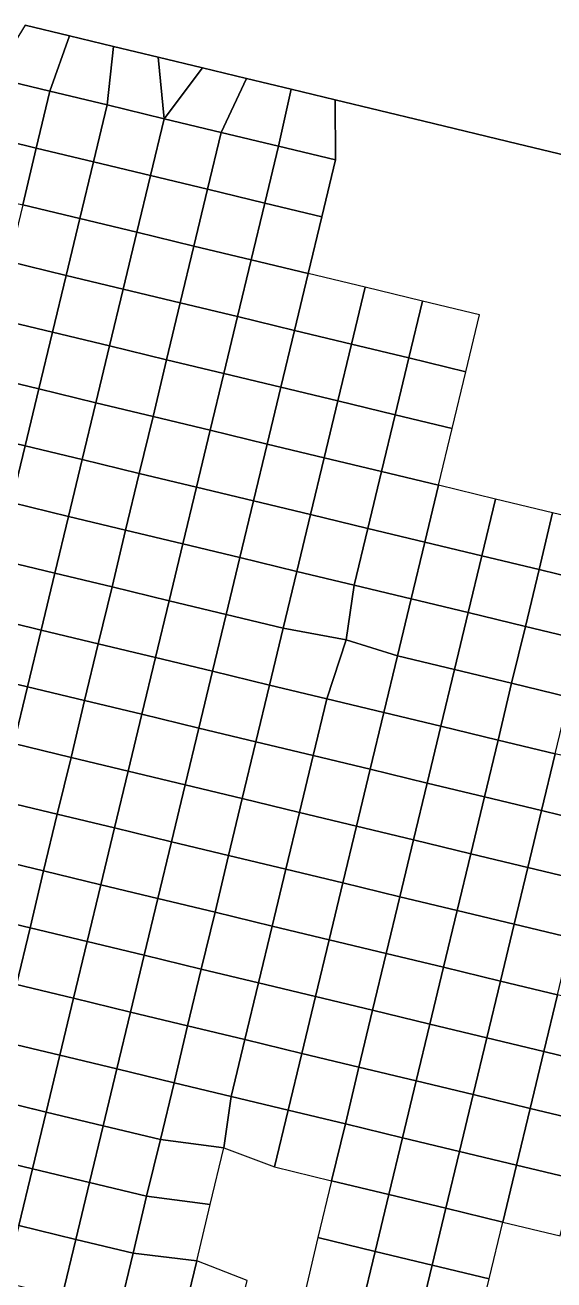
# Model space of a CAD drawing. Extents: x 0 to 37.4, y 0 to 43.4.
# Drawn here: x 17.73 to 23.2, y 28.73 to 41.69 of the extents above; entities that cross this region are included whole.
import ezdxf

# ---------------------------------------------------------------- set-up
doc = ezdxf.new("R2010")
doc.units = 0
doc.layers.get('0').update_dxf_attribs({"linetype": 'CONTINUOUS'})

msp = doc.modelspace()

# ---------------------------------------------------------------- linework, layer by layer
for p, q in [((17.594, 36.758, 6.45), (18.184, 36.616, 6.45)), ((18.184, 36.616, 6.45), (18.775, 36.474, 6.45)), ((18.775, 36.474, 6.45), (19.366, 36.331, 6.45)), ((19.366, 36.331, 6.45), (19.956, 36.189, 6.45)), ((17.453, 36.171, 6), (18.043, 36.029, 6)), ((18.043, 36.029, 6), (18.634, 35.886, 6)), ((18.634, 35.886, 6), (19.224, 35.744, 6)), ((19.224, 35.744, 6), (19.815, 35.602, 6)), ((17.362, 30.603, 6), (17.952, 30.46, 6)), ((17.952, 30.46, 6), (18.543, 30.318, 6)), ((18.543, 30.318, 6), (19.134, 30.176, 6)), ((19.134, 30.176, 6), (19.791, 30.089, 6)), ((19.791, 30.089, 3), (19.791, 30.089, 6)), ((19.791, 30.089, 6), (19.791, 30.089, 9)), ((19.791, 30.089, 6), (20.315, 29.892, 6)), ((20.315, 29.892, 6), (20.905, 29.75, 6)), ((20.905, 29.75, 6), (21.496, 29.608, 6)), ((21.496, 29.608, 6), (22.086, 29.465, 6)), ((22.086, 29.465, 6), (22.677, 29.323, 6)), ((22.677, 29.323, 6), (23.267, 29.181, 6))]:
    msp.add_line(p, q)
for points in [[(17.402, 41.152, 6.45), (17.992, 41.01, 6.45), (18.193, 41.582, 6.45), (17.735, 41.693, 6.45)], [(17.735, 41.693, 4.45), (17.735, 41.693, 5.45), (18.193, 41.582, 5.45), (18.193, 41.582, 4.45)], [(17.735, 41.693, 3.45), (17.735, 41.693, 4.45), (18.193, 41.582, 4.45), (18.193, 41.582, 3.45)], [(18.193, 41.582, 5.45), (17.735, 41.693, 5.45), (17.735, 41.693, 6.45), (18.193, 41.582, 6.45)], [(18.193, 41.582, 6.45), (17.735, 41.693, 6.45), (17.735, 41.693, 7.45), (18.193, 41.582, 7.45)], [(18.193, 41.582, 7.45), (17.735, 41.693, 7.45), (17.735, 41.693, 8.45), (18.193, 41.582, 8.45)], [(18.193, 41.582, 8.45), (17.735, 41.693, 8.45), (17.735, 41.693, 9.45), (18.193, 41.582, 9.45)], [(17.992, 41.01, 6.45), (18.583, 40.867, 6.45), (18.651, 41.472, 6.45), (18.193, 41.582, 6.45)], [(18.193, 41.582, 4.45), (18.193, 41.582, 5.45), (18.651, 41.472, 5.45), (18.651, 41.472, 4.45)], [(18.193, 41.582, 3.45), (18.193, 41.582, 4.45), (18.651, 41.472, 4.45), (18.651, 41.472, 3.45)], [(18.651, 41.472, 5.45), (18.193, 41.582, 5.45), (18.193, 41.582, 6.45), (18.651, 41.472, 6.45)], [(18.651, 41.472, 6.45), (18.193, 41.582, 6.45), (18.193, 41.582, 7.45), (18.651, 41.472, 7.45)], [(18.651, 41.472, 7.45), (18.193, 41.582, 7.45), (18.193, 41.582, 8.45), (18.651, 41.472, 8.45)], [(18.651, 41.472, 8.45), (18.193, 41.582, 8.45), (18.193, 41.582, 9.45), (18.651, 41.472, 9.45)], [(18.651, 41.472, 6.45), (18.583, 40.867, 6.45), (19.174, 40.725, 6.45), (19.11, 41.362, 6.45)], [(18.651, 41.472, 4.45), (18.651, 41.472, 5.45), (19.11, 41.362, 5.45), (19.11, 41.362, 4.45)], [(18.651, 41.472, 3.45), (18.651, 41.472, 4.45), (19.11, 41.362, 4.45), (19.11, 41.362, 3.45)], [(19.11, 41.362, 5.45), (18.651, 41.472, 5.45), (18.651, 41.472, 6.45), (19.11, 41.362, 6.45)], [(19.11, 41.362, 6.45), (18.651, 41.472, 6.45), (18.651, 41.472, 7.45), (19.11, 41.362, 7.45)], [(19.11, 41.362, 7.45), (18.651, 41.472, 7.45), (18.651, 41.472, 8.45), (19.11, 41.362, 8.45)], [(19.11, 41.362, 8.45), (18.651, 41.472, 8.45), (18.651, 41.472, 9.45), (19.11, 41.362, 9.45)], [(19.11, 41.362, 6.45), (19.174, 40.725, 6.45), (19.568, 41.251, 6.45)], [(19.11, 41.362, 4.45), (19.11, 41.362, 5.45), (19.568, 41.251, 5.45), (19.568, 41.251, 4.45)], [(19.11, 41.362, 3.45), (19.11, 41.362, 4.45), (19.568, 41.251, 4.45), (19.568, 41.251, 3.45)], [(19.568, 41.251, 5.45), (19.11, 41.362, 5.45), (19.11, 41.362, 6.45), (19.568, 41.251, 6.45)], [(19.568, 41.251, 6.45), (19.11, 41.362, 6.45), (19.11, 41.362, 7.45), (19.568, 41.251, 7.45)], [(19.568, 41.251, 7.45), (19.11, 41.362, 7.45), (19.11, 41.362, 8.45), (19.568, 41.251, 8.45)], [(19.568, 41.251, 8.45), (19.11, 41.362, 8.45), (19.11, 41.362, 9.45), (19.568, 41.251, 9.45)], [(19.174, 40.725, 6.45), (19.764, 40.583, 6.45), (20.026, 41.141, 6.45), (19.568, 41.251, 6.45)], [(19.568, 41.251, 4.45), (19.568, 41.251, 5.45), (20.026, 41.141, 5.45), (20.026, 41.141, 4.45)], [(19.568, 41.251, 3.45), (19.568, 41.251, 4.45), (20.026, 41.141, 4.45), (20.026, 41.141, 3.45)], [(20.026, 41.141, 5.45), (19.568, 41.251, 5.45), (19.568, 41.251, 6.45), (20.026, 41.141, 6.45)], [(20.026, 41.141, 6.45), (19.568, 41.251, 6.45), (19.568, 41.251, 7.45), (20.026, 41.141, 7.45)], [(20.026, 41.141, 7.45), (19.568, 41.251, 7.45), (19.568, 41.251, 8.45), (20.026, 41.141, 8.45)], [(20.026, 41.141, 8.45), (19.568, 41.251, 8.45), (19.568, 41.251, 9.45), (20.026, 41.141, 9.45)], [(17.992, 41.01, 6.45), (17.402, 41.152, 6.45), (17.261, 40.565, 6.45), (17.851, 40.422, 6.45)], [(19.764, 40.583, 6.45), (20.355, 40.441, 6.45), (20.485, 41.031, 6.45), (20.026, 41.141, 6.45)], [(20.026, 41.141, 4.45), (20.026, 41.141, 5.45), (20.485, 41.031, 5.45), (20.485, 41.031, 4.45)], [(20.026, 41.141, 3.45), (20.026, 41.141, 4.45), (20.485, 41.031, 4.45), (20.485, 41.031, 3.45)], [(20.485, 41.031, 5.45), (20.026, 41.141, 5.45), (20.026, 41.141, 6.45), (20.485, 41.031, 6.45)], [(20.485, 41.031, 6.45), (20.026, 41.141, 6.45), (20.026, 41.141, 7.45), (20.485, 41.031, 7.45)], [(20.485, 41.031, 7.45), (20.026, 41.141, 7.45), (20.026, 41.141, 8.45), (20.485, 41.031, 8.45)], [(20.485, 41.031, 8.45), (20.026, 41.141, 8.45), (20.026, 41.141, 9.45), (20.485, 41.031, 9.45)], [(18.583, 40.867, 6.45), (17.992, 41.01, 6.45), (17.851, 40.422, 6.45), (18.442, 40.28, 6.45)], [(20.355, 40.441, 6.45), (20.945, 40.299, 6.45), (20.943, 40.92, 6.45), (20.485, 41.031, 6.45)], [(20.943, 40.92, 5.45), (20.485, 41.031, 5.45), (20.943, 40.92, 6)], [(20.485, 41.031, 5.45), (20.485, 41.031, 6.45), (20.943, 40.92, 6)], [(20.943, 40.92, 6), (20.485, 41.031, 6.45), (20.943, 40.92, 6.45)], [(20.943, 40.92, 4.45), (20.485, 41.031, 4.45), (20.943, 40.92, 5)], [(20.485, 41.031, 4.45), (20.485, 41.031, 5.45), (20.943, 40.92, 5)], [(20.943, 40.92, 5), (20.485, 41.031, 5.45), (20.943, 40.92, 5.45)], [(20.943, 40.92, 3.45), (20.485, 41.031, 3.45), (20.943, 40.92, 4)], [(20.485, 41.031, 3.45), (20.485, 41.031, 4.45), (20.943, 40.92, 4)], [(20.943, 40.92, 4), (20.485, 41.031, 4.45), (20.943, 40.92, 4.45)], [(20.943, 40.92, 6.45), (20.485, 41.031, 6.45), (20.943, 40.92, 7)], [(20.485, 41.031, 6.45), (20.485, 41.031, 7.45), (20.943, 40.92, 7)], [(20.943, 40.92, 7), (20.485, 41.031, 7.45), (20.943, 40.92, 7.45)], [(20.943, 40.92, 7.45), (20.485, 41.031, 7.45), (20.943, 40.92, 8)], [(20.485, 41.031, 7.45), (20.485, 41.031, 8.45), (20.943, 40.92, 8)], [(20.943, 40.92, 8), (20.485, 41.031, 8.45), (20.943, 40.92, 8.45)], [(20.943, 40.92, 8.45), (20.485, 41.031, 8.45), (20.943, 40.92, 9)], [(20.485, 41.031, 8.45), (20.485, 41.031, 9.45), (20.943, 40.92, 9)], [(20.943, 40.92, 9), (20.485, 41.031, 9.45), (20.943, 40.92, 9.45)], [(19.174, 40.725, 6.45), (18.583, 40.867, 6.45), (18.442, 40.28, 6.45), (19.032, 40.138, 6.45)], [(21.401, 40.81, 3), (20.943, 40.92, 3), (20.943, 40.92, 3.45)], [(21.401, 40.81, 3), (20.943, 40.92, 3.45), (21.401, 40.81, 4)], [(21.401, 40.81, 4), (20.943, 40.92, 3.45), (20.943, 40.92, 4)], [(21.401, 40.81, 4), (20.943, 40.92, 4), (20.943, 40.92, 4.45)], [(21.401, 40.81, 4), (20.943, 40.92, 4.45), (21.401, 40.81, 5)], [(21.401, 40.81, 5), (20.943, 40.92, 4.45), (20.943, 40.92, 5)], [(21.401, 40.81, 5), (20.943, 40.92, 5), (20.943, 40.92, 5.45)], [(21.401, 40.81, 5), (20.943, 40.92, 5.45), (21.401, 40.81, 6)], [(21.401, 40.81, 6), (20.943, 40.92, 5.45), (20.943, 40.92, 6)], [(21.401, 40.81, 6), (20.943, 40.92, 6), (20.943, 40.92, 6.45)], [(21.401, 40.81, 7), (21.401, 40.81, 6), (20.943, 40.92, 6.45)], [(21.401, 40.81, 7), (20.943, 40.92, 6.45), (20.943, 40.92, 7)], [(21.401, 40.81, 8), (21.401, 40.81, 7), (20.943, 40.92, 7.45)], [(21.401, 40.81, 7), (20.943, 40.92, 7), (20.943, 40.92, 7.45)], [(21.401, 40.81, 8), (20.943, 40.92, 7.45), (20.943, 40.92, 8)], [(21.401, 40.81, 9), (21.401, 40.81, 8), (20.943, 40.92, 8.45)], [(21.401, 40.81, 8), (20.943, 40.92, 8), (20.943, 40.92, 8.45)], [(21.401, 40.81, 9), (20.943, 40.92, 8.45), (20.943, 40.92, 9)], [(20.945, 40.299, 6.45), (20.943, 40.92, 6.45), (20.943, 40.92, 7), (20.945, 40.299, 7.45)], [(20.945, 40.299, 7.45), (20.943, 40.92, 7), (20.943, 40.92, 7.45)], [(20.945, 40.299, 7.45), (20.943, 40.92, 7.45), (20.943, 40.92, 8), (20.945, 40.299, 8.45)], [(20.945, 40.299, 8.45), (20.943, 40.92, 8), (20.943, 40.92, 8.45)], [(20.945, 40.299, 8.45), (20.943, 40.92, 8.45), (20.943, 40.92, 9), (20.945, 40.299, 9.45)], [(20.945, 40.299, 9.45), (20.943, 40.92, 9), (20.943, 40.92, 9.45)], [(19.764, 40.583, 6.45), (19.174, 40.725, 6.45), (19.032, 40.138, 6.45), (19.623, 39.996, 6.45)], [(21.401, 40.81, 3), (21.401, 40.81, 4), (21.86, 40.7, 4), (21.86, 40.7, 3)], [(21.86, 40.7, 4), (21.401, 40.81, 4), (21.401, 40.81, 5), (21.86, 40.7, 5)], [(21.86, 40.7, 5), (21.401, 40.81, 5), (21.401, 40.81, 6), (21.86, 40.7, 6)], [(21.86, 40.7, 6), (21.401, 40.81, 6), (21.401, 40.81, 7), (21.86, 40.7, 7)], [(21.86, 40.7, 7), (21.401, 40.81, 7), (21.401, 40.81, 8), (21.86, 40.7, 8)], [(21.86, 40.7, 8), (21.401, 40.81, 8), (21.401, 40.81, 9), (21.86, 40.7, 9)], [(21.86, 40.7, 4), (21.86, 40.7, 5), (22.828, 40.467, 5), (22.828, 40.467, 4)], [(21.86, 40.7, 3), (21.86, 40.7, 4), (22.828, 40.467, 4), (22.828, 40.467, 3)], [(22.828, 40.467, 5), (21.86, 40.7, 5), (21.86, 40.7, 6), (22.828, 40.467, 6)], [(22.828, 40.467, 6), (21.86, 40.7, 6), (21.86, 40.7, 7), (22.828, 40.467, 7)], [(22.828, 40.467, 7), (21.86, 40.7, 7), (21.86, 40.7, 8), (22.828, 40.467, 8)], [(22.828, 40.467, 8), (21.86, 40.7, 8), (21.86, 40.7, 9), (22.828, 40.467, 9)], [(17.851, 40.422, 6.45), (17.261, 40.565, 6.45), (17.119, 39.977, 6.45), (17.71, 39.835, 6.45)], [(20.355, 40.441, 6.45), (19.764, 40.583, 6.45), (19.623, 39.996, 6.45), (20.213, 39.854, 6.45)], [(22.828, 40.467, 4), (22.828, 40.467, 5), (23.849, 40.221, 5), (23.849, 40.221, 4)], [(22.828, 40.467, 3), (22.828, 40.467, 4), (23.849, 40.221, 4), (23.849, 40.221, 3)], [(23.849, 40.221, 5), (22.828, 40.467, 5), (22.828, 40.467, 6), (23.849, 40.221, 6)], [(23.849, 40.221, 6), (22.828, 40.467, 6), (22.828, 40.467, 7), (23.849, 40.221, 7)], [(23.849, 40.221, 7), (22.828, 40.467, 7), (22.828, 40.467, 8), (23.849, 40.221, 8)], [(23.849, 40.221, 8), (22.828, 40.467, 8), (22.828, 40.467, 9), (23.849, 40.221, 9)], [(18.442, 40.28, 6.45), (17.851, 40.422, 6.45), (17.71, 39.835, 6.45), (18.3, 39.693, 6.45)], [(20.945, 40.299, 6.45), (20.355, 40.441, 6.45), (20.213, 39.854, 6.45), (20.804, 39.712, 6.45)], [(19.032, 40.138, 6.45), (18.442, 40.28, 6.45), (18.3, 39.693, 6.45), (18.891, 39.551, 6.45)], [(20.804, 39.712, 6.45), (20.804, 39.712, 7.45), (20.945, 40.299, 7.45), (20.945, 40.299, 6.45)], [(20.804, 39.712, 7.45), (20.804, 39.712, 8.45), (20.945, 40.299, 8.45), (20.945, 40.299, 7.45)], [(20.804, 39.712, 8.45), (20.804, 39.712, 9.45), (20.945, 40.299, 9.45), (20.945, 40.299, 8.45)], [(20.945, 40.299, 3), (20.804, 39.712, 3), (20.804, 39.712, 4), (20.945, 40.299, 4)], [(20.945, 40.299, 4), (20.804, 39.712, 4), (20.804, 39.712, 5), (20.945, 40.299, 5)], [(20.945, 40.299, 5), (20.804, 39.712, 5), (20.804, 39.712, 6), (20.945, 40.299, 6)], [(20.945, 40.299, 6), (20.804, 39.712, 6), (20.804, 39.712, 6.45), (20.945, 40.299, 6.45)], [(19.623, 39.996, 6.45), (19.032, 40.138, 6.45), (18.891, 39.551, 6.45), (19.481, 39.409, 6.45)], [(20.213, 39.854, 6.45), (19.623, 39.996, 6.45), (19.481, 39.409, 6.45), (20.072, 39.267, 6.45)], [(18.3, 39.693, 6.45), (17.71, 39.835, 6.45), (17.569, 39.248, 6.45), (18.159, 39.106, 6.45)], [(20.804, 39.712, 6.45), (20.213, 39.854, 6.45), (20.072, 39.267, 6.45), (20.663, 39.125, 6.45)], [(18.891, 39.551, 6.45), (18.3, 39.693, 6.45), (18.159, 39.106, 6.45), (18.75, 38.964, 6.45)], [(20.663, 39.125, 6.45), (20.663, 39.125, 7.45), (20.804, 39.712, 7.45), (20.804, 39.712, 6.45)], [(20.663, 39.125, 7.45), (20.663, 39.125, 8.45), (20.804, 39.712, 8.45), (20.804, 39.712, 7.45)], [(20.663, 39.125, 8.45), (20.663, 39.125, 9.45), (20.804, 39.712, 9.45), (20.804, 39.712, 8.45)], [(20.663, 39.125, 3), (20.663, 39.125, 4), (20.804, 39.712, 4), (20.804, 39.712, 3)], [(20.663, 39.125, 4), (20.663, 39.125, 5), (20.804, 39.712, 5), (20.804, 39.712, 4)], [(20.663, 39.125, 5), (20.663, 39.125, 6), (20.804, 39.712, 6), (20.804, 39.712, 5)], [(20.663, 39.125, 6), (20.663, 39.125, 6.45), (20.804, 39.712, 6.45), (20.804, 39.712, 6)], [(19.481, 39.409, 6.45), (18.891, 39.551, 6.45), (18.75, 38.964, 6.45), (19.34, 38.822, 6.45)], [(20.072, 39.267, 6.45), (19.481, 39.409, 6.45), (19.34, 38.822, 6.45), (19.931, 38.68, 6.45)], [(18.159, 39.106, 6.45), (17.569, 39.248, 6.45), (17.427, 38.661, 6.45), (18.018, 38.519, 6.45)], [(20.663, 39.125, 6.45), (20.072, 39.267, 6.45), (19.931, 38.68, 6.45), (20.521, 38.538, 6.45)], [(18.75, 38.964, 6.45), (18.159, 39.106, 6.45), (18.018, 38.519, 6.45), (18.608, 38.377, 6.45)], [(21.253, 38.983, 6), (20.663, 39.125, 6), (20.521, 38.538, 6), (21.112, 38.395, 6)], [(20.521, 38.538, 6.45), (20.521, 38.538, 7.45), (20.663, 39.125, 7.45), (20.663, 39.125, 6.45)], [(20.521, 38.538, 7.45), (20.521, 38.538, 8.45), (20.663, 39.125, 8.45), (20.663, 39.125, 7.45)], [(20.521, 38.538, 8.45), (20.521, 38.538, 9.45), (20.663, 39.125, 9.45), (20.663, 39.125, 8.45)], [(20.521, 38.538, 3), (20.521, 38.538, 4), (20.663, 39.125, 4), (20.663, 39.125, 3)], [(20.521, 38.538, 4), (20.521, 38.538, 5), (20.663, 39.125, 5), (20.663, 39.125, 4)], [(20.521, 38.538, 5), (20.521, 38.538, 6), (20.663, 39.125, 6), (20.663, 39.125, 5)], [(20.521, 38.538, 6), (20.521, 38.538, 6.45), (20.663, 39.125, 6.45), (20.663, 39.125, 6)], [(19.34, 38.822, 6.45), (18.75, 38.964, 6.45), (18.608, 38.377, 6.45), (19.199, 38.235, 6.45)], [(21.844, 38.84, 6), (21.253, 38.983, 6), (21.112, 38.395, 6), (21.702, 38.253, 6)], [(19.931, 38.68, 6.45), (19.34, 38.822, 6.45), (19.199, 38.235, 6.45), (19.789, 38.093, 6.45)], [(22.434, 38.698, 6), (21.844, 38.84, 6), (21.702, 38.253, 6), (22.293, 38.111, 6)], [(18.018, 38.519, 6.45), (17.427, 38.661, 6.45), (17.286, 38.074, 6.45), (17.876, 37.932, 6.45)], [(20.521, 38.538, 6.45), (19.931, 38.68, 6.45), (19.789, 38.093, 6.45), (20.38, 37.95, 6.45)], [(18.608, 38.377, 6.45), (18.018, 38.519, 6.45), (17.876, 37.932, 6.45), (18.467, 37.79, 6.45)], [(21.112, 38.395, 6), (20.521, 38.538, 6), (20.38, 37.95, 6), (20.971, 37.808, 6)], [(20.38, 37.95, 6.45), (20.38, 37.95, 7.45), (20.521, 38.538, 7.45), (20.521, 38.538, 6.45)], [(20.38, 37.95, 7.45), (20.38, 37.95, 8.45), (20.521, 38.538, 8.45), (20.521, 38.538, 7.45)], [(20.38, 37.95, 8.45), (20.38, 37.95, 9.45), (20.521, 38.538, 9.45), (20.521, 38.538, 8.45)], [(20.38, 37.95, 3), (20.38, 37.95, 4), (20.521, 38.538, 4), (20.521, 38.538, 3)], [(20.38, 37.95, 4), (20.38, 37.95, 5), (20.521, 38.538, 5), (20.521, 38.538, 4)], [(20.38, 37.95, 5), (20.38, 37.95, 6), (20.521, 38.538, 6), (20.521, 38.538, 5)], [(20.38, 37.95, 6), (20.38, 37.95, 6.45), (20.521, 38.538, 6.45), (20.521, 38.538, 6)], [(21.702, 38.253, 6), (21.112, 38.395, 6), (20.971, 37.808, 6), (21.561, 37.666, 6)], [(19.199, 38.235, 6.45), (18.608, 38.377, 6.45), (18.467, 37.79, 6.45), (19.058, 37.648, 6.45)], [(19.789, 38.093, 6.45), (19.199, 38.235, 6.45), (19.058, 37.648, 6.45), (19.648, 37.505, 6.45)], [(22.293, 38.111, 6), (21.702, 38.253, 6), (21.561, 37.666, 6), (22.152, 37.524, 6)], [(17.876, 37.932, 6.45), (17.286, 38.074, 6.45), (17.145, 37.487, 6.45), (17.735, 37.345, 6.45)], [(20.38, 37.95, 6.45), (19.789, 38.093, 6.45), (19.648, 37.505, 6.45), (20.239, 37.363, 6.45)], [(18.467, 37.79, 6.45), (17.876, 37.932, 6.45), (17.735, 37.345, 6.45), (18.326, 37.203, 6.45)], [(20.971, 37.808, 6), (20.38, 37.95, 6), (20.239, 37.363, 6), (20.829, 37.221, 6)], [(20.239, 37.363, 6.45), (20.239, 37.363, 7.45), (20.38, 37.95, 7.45), (20.38, 37.95, 6.45)], [(20.239, 37.363, 7.45), (20.239, 37.363, 8.45), (20.38, 37.95, 8.45), (20.38, 37.95, 7.45)], [(20.239, 37.363, 8.45), (20.239, 37.363, 9.45), (20.38, 37.95, 9.45), (20.38, 37.95, 8.45)], [(20.239, 37.363, 3), (20.239, 37.363, 4), (20.38, 37.95, 4), (20.38, 37.95, 3)], [(20.239, 37.363, 4), (20.239, 37.363, 5), (20.38, 37.95, 5), (20.38, 37.95, 4)], [(20.239, 37.363, 5), (20.239, 37.363, 6), (20.38, 37.95, 6), (20.38, 37.95, 5)], [(20.239, 37.363, 6), (20.239, 37.363, 6.45), (20.38, 37.95, 6.45), (20.38, 37.95, 6)], [(19.058, 37.648, 6.45), (18.467, 37.79, 6.45), (18.326, 37.203, 6.45), (18.916, 37.06, 6.45)], [(21.561, 37.666, 6), (20.971, 37.808, 6), (20.829, 37.221, 6), (21.42, 37.079, 6)], [(19.648, 37.505, 6.45), (19.058, 37.648, 6.45), (18.916, 37.06, 6.45), (19.507, 36.918, 6.45)], [(22.152, 37.524, 6), (21.561, 37.666, 6), (21.42, 37.079, 6), (22.01, 36.937, 6)], [(17.735, 37.345, 6.45), (17.145, 37.487, 6.45), (17.003, 36.9, 6.45), (17.594, 36.758, 6.45)], [(20.239, 37.363, 6.45), (19.648, 37.505, 6.45), (19.507, 36.918, 6.45), (20.097, 36.776, 6.45)], [(20.829, 37.221, 6), (20.239, 37.363, 6), (20.097, 36.776, 6), (20.688, 36.634, 6)], [(20.097, 36.776, 6.45), (20.097, 36.776, 7.45), (20.239, 37.363, 7.45), (20.239, 37.363, 6.45)], [(20.097, 36.776, 7.45), (20.097, 36.776, 8.45), (20.239, 37.363, 8.45), (20.239, 37.363, 7.45)], [(20.097, 36.776, 8.45), (20.097, 36.776, 9.45), (20.239, 37.363, 9.45), (20.239, 37.363, 8.45)], [(20.097, 36.776, 3), (20.097, 36.776, 4), (20.239, 37.363, 4), (20.239, 37.363, 3)], [(20.097, 36.776, 4), (20.097, 36.776, 5), (20.239, 37.363, 5), (20.239, 37.363, 4)], [(20.097, 36.776, 5), (20.097, 36.776, 6), (20.239, 37.363, 6), (20.239, 37.363, 5)], [(20.239, 37.363, 6), (20.097, 36.776, 6), (20.097, 36.776, 6.45), (20.239, 37.363, 6.45)], [(18.326, 37.203, 6.45), (17.735, 37.345, 6.45), (17.594, 36.758, 6.45), (18.184, 36.616, 6.45)], [(21.42, 37.079, 6), (20.829, 37.221, 6), (20.688, 36.634, 6), (21.278, 36.492, 6)], [(18.916, 37.06, 6.45), (18.326, 37.203, 6.45), (18.184, 36.616, 6.45), (18.775, 36.474, 6.45)], [(19.507, 36.918, 6.45), (18.916, 37.06, 6.45), (18.775, 36.474, 6.45), (19.366, 36.331, 6.45)], [(22.01, 36.937, 6), (21.42, 37.079, 6), (21.278, 36.492, 6), (21.869, 36.35, 6)], [(20.097, 36.776, 6.45), (19.507, 36.918, 6.45), (19.366, 36.331, 6.45), (19.956, 36.189, 6.45)], [(22.601, 36.795, 6), (22.01, 36.937, 6), (21.869, 36.35, 6), (22.459, 36.208, 6)], [(18.184, 36.616, 6.45), (17.594, 36.758, 6.45), (17.453, 36.171, 6.45), (18.043, 36.029, 6.45)], [(20.688, 36.634, 6), (20.097, 36.776, 6), (19.956, 36.189, 6), (20.547, 36.047, 6)], [(19.956, 36.189, 6.45), (19.956, 36.189, 7.45), (20.097, 36.776, 7.45), (20.097, 36.776, 6.45)], [(19.956, 36.189, 7.45), (19.956, 36.189, 8.45), (20.097, 36.776, 8.45), (20.097, 36.776, 7.45)], [(19.956, 36.189, 8.45), (19.956, 36.189, 9.45), (20.097, 36.776, 9.45), (20.097, 36.776, 8.45)], [(19.956, 36.189, 3), (19.956, 36.189, 4), (20.097, 36.776, 4), (20.097, 36.776, 3)], [(19.956, 36.189, 4), (19.956, 36.189, 5), (20.097, 36.776, 5), (20.097, 36.776, 4)], [(20.097, 36.776, 5), (19.956, 36.189, 5), (19.956, 36.189, 6), (20.097, 36.776, 6)], [(19.956, 36.189, 6), (19.956, 36.189, 6.45), (20.097, 36.776, 6.45), (20.097, 36.776, 6)], [(23.191, 36.653, 6), (22.601, 36.795, 6), (22.459, 36.208, 6), (23.05, 36.066, 6)], [(18.775, 36.474, 6.45), (18.184, 36.616, 6.45), (18.043, 36.029, 6.45), (18.634, 35.886, 6.45)], [(21.278, 36.492, 6), (20.688, 36.634, 6), (20.547, 36.047, 6), (21.137, 35.905, 6)], [(23.782, 36.511, 6), (23.191, 36.653, 6), (23.05, 36.066, 6), (23.641, 35.923, 6)], [(19.366, 36.331, 6.45), (18.775, 36.474, 6.45), (18.634, 35.886, 6.45), (19.224, 35.744, 6.45)], [(21.869, 36.35, 6), (21.278, 36.492, 6), (21.137, 35.905, 6), (21.728, 35.763, 6)], [(19.956, 36.189, 6.45), (19.366, 36.331, 6.45), (19.224, 35.744, 6.45), (19.815, 35.602, 6.45)], [(22.459, 36.208, 6), (21.869, 36.35, 6), (21.728, 35.763, 6), (22.318, 35.621, 6)], [(20.547, 36.047, 6), (19.956, 36.189, 6), (19.815, 35.602, 6), (20.405, 35.46, 6)], [(19.956, 36.189, 6.45), (19.815, 35.602, 6.45), (19.815, 35.602, 7.45), (19.956, 36.189, 7.45)], [(19.956, 36.189, 7.45), (19.815, 35.602, 7.45), (19.815, 35.602, 8.45), (19.956, 36.189, 8.45)], [(19.956, 36.189, 8.45), (19.815, 35.602, 8.45), (19.815, 35.602, 9.45), (19.956, 36.189, 9.45)], [(19.956, 36.189, 3), (19.815, 35.602, 3), (19.815, 35.602, 4), (19.956, 36.189, 4)], [(19.956, 36.189, 4), (19.815, 35.602, 4), (19.815, 35.602, 5), (19.956, 36.189, 5)], [(19.956, 36.189, 5), (19.815, 35.602, 5), (19.815, 35.602, 6), (19.956, 36.189, 6)], [(19.956, 36.189, 6), (19.815, 35.602, 6), (19.815, 35.602, 6.45), (19.956, 36.189, 6.45)], [(23.05, 36.066, 6), (22.459, 36.208, 6), (22.318, 35.621, 6), (22.909, 35.478, 6)], [(18.043, 36.029, 6), (17.453, 36.171, 6), (17.311, 35.584, 6), (17.902, 35.441, 6)], [(17.453, 36.171, 6), (17.453, 36.171, 6.45), (18.043, 36.029, 6.45), (18.043, 36.029, 6)], [(23.641, 35.923, 6), (23.05, 36.066, 6), (22.909, 35.478, 6), (23.499, 35.336, 6)], [(18.634, 35.886, 6), (18.043, 36.029, 6), (17.902, 35.441, 6), (18.492, 35.299, 6)], [(18.043, 36.029, 6), (18.043, 36.029, 6.45), (18.634, 35.886, 6.45), (18.634, 35.886, 6)], [(21.137, 35.905, 6), (20.547, 36.047, 6), (20.405, 35.46, 6), (21.054, 35.339, 6)], [(19.224, 35.744, 6), (18.634, 35.886, 6), (18.492, 35.299, 6), (19.083, 35.157, 6)], [(18.634, 35.886, 6), (18.634, 35.886, 6.45), (19.224, 35.744, 6.45), (19.224, 35.744, 6)], [(21.728, 35.763, 6), (21.137, 35.905, 6), (21.054, 35.339, 6), (21.586, 35.176, 6)], [(19.815, 35.602, 6), (19.224, 35.744, 6), (19.083, 35.157, 6), (19.673, 35.015, 6)], [(19.224, 35.744, 6), (19.224, 35.744, 6.45), (19.815, 35.602, 6.45), (19.815, 35.602, 6)], [(22.318, 35.621, 6), (21.728, 35.763, 6), (21.586, 35.176, 6), (22.177, 35.033, 6)], [(17.902, 35.441, 6), (17.311, 35.584, 6), (17.17, 34.996, 6), (17.761, 34.854, 6)], [(20.405, 35.46, 6), (19.815, 35.602, 6), (19.673, 35.015, 6), (20.264, 34.873, 6)], [(19.815, 35.602, 9), (20.405, 35.46, 9), (20.405, 35.46, 8), (19.815, 35.602, 8.45)], [(19.815, 35.602, 8.45), (20.405, 35.46, 8), (19.815, 35.602, 8)], [(19.815, 35.602, 8), (20.405, 35.46, 8), (20.405, 35.46, 7), (19.815, 35.602, 7.45)], [(19.815, 35.602, 7.45), (20.405, 35.46, 7), (19.815, 35.602, 7)], [(19.815, 35.602, 7), (20.405, 35.46, 7), (20.405, 35.46, 6), (19.815, 35.602, 6.45)], [(19.815, 35.602, 6.45), (20.405, 35.46, 6), (19.815, 35.602, 6)], [(19.815, 35.602, 6), (20.405, 35.46, 6), (20.405, 35.46, 5), (19.815, 35.602, 5)], [(19.815, 35.602, 5), (20.405, 35.46, 5), (20.405, 35.46, 4), (19.815, 35.602, 4)], [(19.815, 35.602, 4), (20.405, 35.46, 4), (20.405, 35.46, 3), (19.815, 35.602, 3)], [(22.909, 35.478, 6), (22.318, 35.621, 6), (22.177, 35.033, 6), (22.767, 34.891, 6)], [(18.492, 35.299, 6), (17.902, 35.441, 6), (17.761, 34.854, 6), (18.351, 34.712, 6)], [(20.405, 35.46, 6), (20.264, 34.873, 6), (20.855, 34.731, 6), (21.054, 35.339, 6)], [(21.054, 35.339, 3), (20.405, 35.46, 3), (20.405, 35.46, 4), (21.054, 35.339, 4)], [(21.054, 35.339, 4), (20.405, 35.46, 4), (20.405, 35.46, 5), (21.054, 35.339, 5)], [(21.054, 35.339, 5), (20.405, 35.46, 5), (20.405, 35.46, 6), (21.054, 35.339, 6)], [(21.054, 35.339, 6), (20.405, 35.46, 6), (20.405, 35.46, 7), (21.054, 35.339, 7)], [(21.054, 35.339, 7), (20.405, 35.46, 7), (20.405, 35.46, 8), (21.054, 35.339, 8)], [(21.054, 35.339, 8), (20.405, 35.46, 8), (20.405, 35.46, 9), (21.054, 35.339, 9)], [(23.499, 35.336, 6), (22.909, 35.478, 6), (22.767, 34.891, 6), (23.358, 34.749, 6)], [(19.083, 35.157, 6), (18.492, 35.299, 6), (18.351, 34.712, 6), (18.942, 34.57, 6)], [(21.054, 35.339, 6), (20.855, 34.731, 6), (21.445, 34.589, 6), (21.586, 35.176, 6)], [(21.586, 35.176, 3), (21.054, 35.339, 3), (21.054, 35.339, 4), (21.586, 35.176, 4)], [(21.586, 35.176, 4), (21.054, 35.339, 4), (21.054, 35.339, 5), (21.586, 35.176, 5)], [(21.586, 35.176, 5), (21.054, 35.339, 5), (21.054, 35.339, 6), (21.586, 35.176, 6)], [(21.586, 35.176, 6), (21.054, 35.339, 6), (21.054, 35.339, 7), (21.586, 35.176, 7)], [(21.586, 35.176, 7), (21.054, 35.339, 7), (21.054, 35.339, 8), (21.586, 35.176, 8)], [(21.586, 35.176, 8), (21.054, 35.339, 8), (21.054, 35.339, 9), (21.586, 35.176, 9)], [(19.673, 35.015, 6), (19.083, 35.157, 6), (18.942, 34.57, 6), (19.532, 34.428, 6)], [(22.177, 35.033, 6), (21.586, 35.176, 6), (21.445, 34.589, 6), (22.036, 34.447, 6)], [(22.177, 35.033, 3), (21.586, 35.176, 3), (21.586, 35.176, 4), (22.177, 35.033, 4)], [(22.177, 35.033, 4), (21.586, 35.176, 4), (21.586, 35.176, 5), (22.177, 35.033, 5)], [(22.177, 35.033, 5), (21.586, 35.176, 5), (21.586, 35.176, 6), (22.177, 35.033, 6)], [(22.177, 35.033, 6), (21.586, 35.176, 6), (21.586, 35.176, 7), (22.177, 35.033, 7)], [(22.177, 35.033, 7), (21.586, 35.176, 7), (21.586, 35.176, 8), (22.177, 35.033, 8)], [(22.177, 35.033, 8), (21.586, 35.176, 8), (21.586, 35.176, 9), (22.177, 35.033, 9)], [(20.264, 34.873, 6), (19.673, 35.015, 6), (19.532, 34.428, 6), (20.123, 34.286, 6)], [(22.767, 34.891, 6), (22.177, 35.033, 6), (22.036, 34.447, 6), (22.626, 34.304, 6)], [(22.177, 35.033, 3), (22.177, 35.033, 4), (22.767, 34.891, 4), (22.767, 34.891, 3)], [(22.177, 35.033, 4), (22.177, 35.033, 5), (22.767, 34.891, 5), (22.767, 34.891, 4)], [(22.767, 34.891, 5), (22.177, 35.033, 5), (22.177, 35.033, 6), (22.767, 34.891, 6)], [(22.767, 34.891, 6), (22.177, 35.033, 6), (22.177, 35.033, 7), (22.767, 34.891, 7)], [(22.767, 34.891, 7), (22.177, 35.033, 7), (22.177, 35.033, 8), (22.767, 34.891, 8)], [(22.177, 35.033, 8), (22.177, 35.033, 9), (22.767, 34.891, 9), (22.767, 34.891, 8)], [(17.761, 34.854, 6), (17.17, 34.996, 6), (17.029, 34.409, 6), (17.619, 34.267, 6)], [(23.358, 34.749, 6), (22.767, 34.891, 6), (22.626, 34.304, 6), (23.217, 34.162, 6)], [(22.767, 34.891, 3), (22.767, 34.891, 4), (23.358, 34.749, 4), (23.358, 34.749, 3)], [(22.767, 34.891, 4), (22.767, 34.891, 5), (23.358, 34.749, 5), (23.358, 34.749, 4)], [(23.358, 34.749, 5), (22.767, 34.891, 5), (22.767, 34.891, 6), (23.358, 34.749, 6)], [(23.358, 34.749, 6), (22.767, 34.891, 6), (22.767, 34.891, 7), (23.358, 34.749, 7)], [(23.358, 34.749, 7), (22.767, 34.891, 7), (22.767, 34.891, 8), (23.358, 34.749, 8)], [(22.767, 34.891, 8), (22.767, 34.891, 9), (23.358, 34.749, 9), (23.358, 34.749, 8)], [(18.351, 34.712, 6), (17.761, 34.854, 6), (17.619, 34.267, 6), (18.21, 34.125, 6)], [(20.855, 34.731, 6), (20.264, 34.873, 6), (20.123, 34.286, 6), (20.713, 34.144, 6)], [(18.942, 34.57, 6), (18.351, 34.712, 6), (18.21, 34.125, 6), (18.8, 33.983, 6)], [(21.445, 34.589, 6), (20.855, 34.731, 6), (20.713, 34.144, 6), (21.304, 34.002, 6)], [(19.532, 34.428, 6), (18.942, 34.57, 6), (18.8, 33.983, 6), (19.391, 33.841, 6)], [(22.036, 34.447, 6), (21.445, 34.589, 6), (21.304, 34.002, 6), (21.894, 33.859, 6)], [(20.123, 34.286, 6), (19.532, 34.428, 6), (19.391, 33.841, 6), (19.981, 33.699, 6)], [(22.626, 34.304, 6), (22.036, 34.447, 6), (21.894, 33.859, 6), (22.485, 33.717, 6)], [(18.21, 34.125, 6), (17.619, 34.267, 6), (17.478, 33.68, 6), (18.068, 33.538, 6)], [(20.713, 34.144, 6), (20.123, 34.286, 6), (19.981, 33.699, 6), (20.572, 33.557, 6)], [(23.217, 34.162, 6), (22.626, 34.304, 6), (22.485, 33.717, 6), (23.075, 33.575, 6)], [(18.8, 33.983, 6), (18.21, 34.125, 6), (18.068, 33.538, 6), (18.659, 33.396, 6)], [(21.304, 34.002, 6), (20.713, 34.144, 6), (20.572, 33.557, 6), (21.163, 33.414, 6)], [(23.807, 34.02, 6), (23.217, 34.162, 6), (23.075, 33.575, 6), (23.666, 33.433, 6)], [(19.391, 33.841, 6), (18.8, 33.983, 6), (18.659, 33.396, 6), (19.25, 33.254, 6)], [(21.894, 33.859, 6), (21.304, 34.002, 6), (21.163, 33.414, 6), (21.753, 33.272, 6)], [(22.485, 33.717, 6), (21.894, 33.859, 6), (21.753, 33.272, 6), (22.344, 33.13, 6)], [(19.981, 33.699, 6), (19.391, 33.841, 6), (19.25, 33.254, 6), (19.84, 33.112, 6)], [(23.075, 33.575, 6), (22.485, 33.717, 6), (22.344, 33.13, 6), (22.934, 32.988, 6)], [(18.068, 33.538, 6), (17.478, 33.68, 6), (17.337, 33.093, 6), (17.927, 32.951, 6)], [(20.572, 33.557, 6), (19.981, 33.699, 6), (19.84, 33.112, 6), (20.431, 32.969, 6)], [(18.659, 33.396, 6), (18.068, 33.538, 6), (17.927, 32.951, 6), (18.518, 32.809, 6)], [(21.163, 33.414, 6), (20.572, 33.557, 6), (20.431, 32.969, 6), (21.021, 32.827, 6)], [(23.666, 33.433, 6), (23.075, 33.575, 6), (22.934, 32.988, 6), (23.525, 32.846, 6)], [(19.25, 33.254, 6), (18.659, 33.396, 6), (18.518, 32.809, 6), (19.108, 32.667, 6)], [(21.753, 33.272, 6), (21.163, 33.414, 6), (21.021, 32.827, 6), (21.612, 32.685, 6)], [(19.84, 33.112, 6), (19.25, 33.254, 6), (19.108, 32.667, 6), (19.699, 32.525, 6)], [(22.344, 33.13, 6), (21.753, 33.272, 6), (21.612, 32.685, 6), (22.202, 32.543, 6)], [(17.927, 32.951, 6), (17.337, 33.093, 6), (17.195, 32.506, 6), (17.786, 32.364, 6)], [(20.431, 32.969, 6), (19.84, 33.112, 6), (19.699, 32.525, 6), (20.289, 32.382, 6)], [(22.934, 32.988, 6), (22.344, 33.13, 6), (22.202, 32.543, 6), (22.793, 32.401, 6)], [(18.518, 32.809, 6), (17.927, 32.951, 6), (17.786, 32.364, 6), (18.376, 32.222, 6)], [(21.021, 32.827, 6), (20.431, 32.969, 6), (20.289, 32.382, 6), (20.88, 32.24, 6)], [(23.525, 32.846, 6), (22.934, 32.988, 6), (22.793, 32.401, 6), (23.383, 32.259, 6)], [(19.108, 32.667, 6), (18.518, 32.809, 6), (18.376, 32.222, 6), (18.967, 32.08, 6)], [(21.612, 32.685, 6), (21.021, 32.827, 6), (20.88, 32.24, 6), (21.47, 32.098, 6)], [(22.202, 32.543, 6), (21.612, 32.685, 6), (21.47, 32.098, 6), (22.061, 31.956, 6)], [(19.699, 32.525, 6), (19.108, 32.667, 6), (18.967, 32.08, 6), (19.557, 31.937, 6)], [(17.786, 32.364, 6), (17.195, 32.506, 6), (17.054, 31.919, 6), (17.645, 31.777, 6)], [(20.289, 32.382, 6), (19.699, 32.525, 6), (19.557, 31.937, 6), (20.148, 31.795, 6)], [(22.793, 32.401, 6), (22.202, 32.543, 6), (22.061, 31.956, 6), (22.651, 31.814, 6)], [(18.376, 32.222, 6), (17.786, 32.364, 6), (17.645, 31.777, 6), (18.235, 31.635, 6)], [(20.88, 32.24, 6), (20.289, 32.382, 6), (20.148, 31.795, 6), (20.739, 31.653, 6)], [(23.383, 32.259, 6), (22.793, 32.401, 6), (22.651, 31.814, 6), (23.242, 31.672, 6)], [(18.967, 32.08, 6), (18.376, 32.222, 6), (18.235, 31.635, 6), (18.826, 31.492, 6)], [(21.47, 32.098, 6), (20.88, 32.24, 6), (20.739, 31.653, 6), (21.329, 31.511, 6)], [(19.557, 31.937, 6), (18.967, 32.08, 6), (18.826, 31.492, 6), (19.416, 31.35, 6)], [(22.061, 31.956, 6), (21.47, 32.098, 6), (21.329, 31.511, 6), (21.92, 31.369, 6)], [(20.148, 31.795, 6), (19.557, 31.937, 6), (19.416, 31.35, 6), (20.007, 31.208, 6)], [(22.651, 31.814, 6), (22.061, 31.956, 6), (21.92, 31.369, 6), (22.51, 31.227, 6)], [(18.235, 31.635, 6), (17.645, 31.777, 6), (17.503, 31.19, 6), (18.094, 31.047, 6)], [(20.739, 31.653, 6), (20.148, 31.795, 6), (20.007, 31.208, 6), (20.597, 31.066, 6)], [(23.242, 31.672, 6), (22.651, 31.814, 6), (22.51, 31.227, 6), (23.101, 31.085, 6)], [(21.329, 31.511, 6), (20.739, 31.653, 6), (20.597, 31.066, 6), (21.188, 30.924, 6)], [(23.833, 31.53, 6), (23.242, 31.672, 6), (23.101, 31.085, 6), (23.691, 30.942, 6)], [(18.826, 31.492, 6), (18.235, 31.635, 6), (18.094, 31.047, 6), (18.684, 30.905, 6)], [(21.92, 31.369, 6), (21.329, 31.511, 6), (21.188, 30.924, 6), (21.778, 30.782, 6)], [(19.416, 31.35, 6), (18.826, 31.492, 6), (18.684, 30.905, 6), (19.275, 30.763, 6)], [(20.007, 31.208, 6), (19.416, 31.35, 6), (19.275, 30.763, 6), (19.865, 30.621, 6)], [(22.51, 31.227, 6), (21.92, 31.369, 6), (21.778, 30.782, 6), (22.369, 30.64, 6)], [(18.094, 31.047, 6), (17.503, 31.19, 6), (17.362, 30.603, 6), (17.952, 30.46, 6)], [(20.597, 31.066, 6), (20.007, 31.208, 6), (19.865, 30.621, 6), (20.456, 30.479, 6)], [(23.101, 31.085, 6), (22.51, 31.227, 6), (22.369, 30.64, 6), (22.959, 30.497, 6)], [(18.684, 30.905, 6), (18.094, 31.047, 6), (17.952, 30.46, 6), (18.543, 30.318, 6)], [(21.188, 30.924, 6), (20.597, 31.066, 6), (20.456, 30.479, 6), (21.047, 30.337, 6)], [(23.691, 30.942, 6), (23.101, 31.085, 6), (22.959, 30.497, 6), (23.55, 30.355, 6)], [(19.275, 30.763, 6), (18.684, 30.905, 6), (18.543, 30.318, 6), (19.134, 30.176, 6)], [(21.778, 30.782, 6), (21.188, 30.924, 6), (21.047, 30.337, 6), (21.637, 30.195, 6)], [(19.865, 30.621, 6), (19.275, 30.763, 6), (19.134, 30.176, 6), (19.791, 30.089, 6)], [(22.369, 30.64, 6), (21.778, 30.782, 6), (21.637, 30.195, 6), (22.228, 30.053, 6)], [(19.865, 30.621, 6), (19.791, 30.089, 6), (20.315, 29.892, 6), (20.456, 30.479, 6)], [(22.959, 30.497, 6), (22.369, 30.64, 6), (22.228, 30.053, 6), (22.818, 29.91, 6)], [(17.952, 30.46, 6), (17.362, 30.603, 6), (17.221, 30.015, 6), (17.811, 29.873, 6)], [(21.047, 30.337, 6), (20.456, 30.479, 6), (20.315, 29.892, 6), (20.905, 29.75, 6)], [(23.55, 30.355, 6), (22.959, 30.497, 6), (22.818, 29.91, 6), (23.409, 29.768, 6)], [(18.543, 30.318, 6), (17.952, 30.46, 6), (17.811, 29.873, 6), (18.402, 29.731, 6)], [(19.134, 30.176, 6), (18.543, 30.318, 6), (18.402, 29.731, 6), (18.992, 29.589, 6)], [(21.637, 30.195, 6), (21.047, 30.337, 6), (20.905, 29.75, 6), (21.496, 29.608, 6)], [(19.791, 30.089, 6), (19.134, 30.176, 6), (18.992, 29.589, 6), (19.65, 29.506, 6)], [(22.228, 30.053, 6), (21.637, 30.195, 6), (21.496, 29.608, 6), (22.086, 29.465, 6)], [(17.811, 29.873, 6), (17.221, 30.015, 6), (17.079, 29.428, 6), (17.67, 29.286, 6)], [(22.818, 29.91, 6), (22.228, 30.053, 6), (22.086, 29.465, 6), (22.677, 29.323, 6)], [(18.402, 29.731, 6), (17.811, 29.873, 6), (17.67, 29.286, 6), (18.26, 29.144, 6)], [(23.409, 29.768, 6), (22.818, 29.91, 6), (22.677, 29.323, 6), (23.267, 29.181, 6)], [(18.992, 29.589, 6), (18.402, 29.731, 6), (18.26, 29.144, 6), (18.851, 29.002, 6)], [(21.496, 29.608, 6), (20.905, 29.75, 6), (20.764, 29.163, 6), (21.354, 29.02, 6)], [(19.65, 29.506, 6), (18.992, 29.589, 6), (18.851, 29.002, 6), (19.51, 28.922, 6)], [(22.086, 29.465, 6), (21.496, 29.608, 6), (21.354, 29.02, 6), (21.945, 28.878, 6)], [(22.677, 29.323, 6), (22.086, 29.465, 6), (21.945, 28.878, 6), (22.535, 28.736, 6)], [(18.26, 29.144, 6), (17.67, 29.286, 6), (17.529, 28.699, 6), (18.119, 28.557, 6)], [(18.851, 29.002, 6), (18.26, 29.144, 6), (18.119, 28.557, 6), (18.71, 28.415, 6)], [(21.354, 29.02, 6), (20.764, 29.163, 6), (20.623, 28.576, 6), (21.213, 28.433, 6)], [(19.51, 28.922, 6), (18.851, 29.002, 6), (18.71, 28.415, 6), (19.369, 28.339, 6)], [(19.51, 28.922, 6), (19.369, 28.339, 6), (19.891, 28.131, 6), (20.032, 28.718, 6)], [(21.945, 28.878, 6), (21.354, 29.02, 6), (21.213, 28.433, 6), (21.804, 28.291, 6)], [(22.535, 28.736, 6), (21.945, 28.878, 6), (21.804, 28.291, 6), (22.394, 28.149, 6)]]:
    msp.add_3dface(points)

doc.saveas('drawing.dxf')
